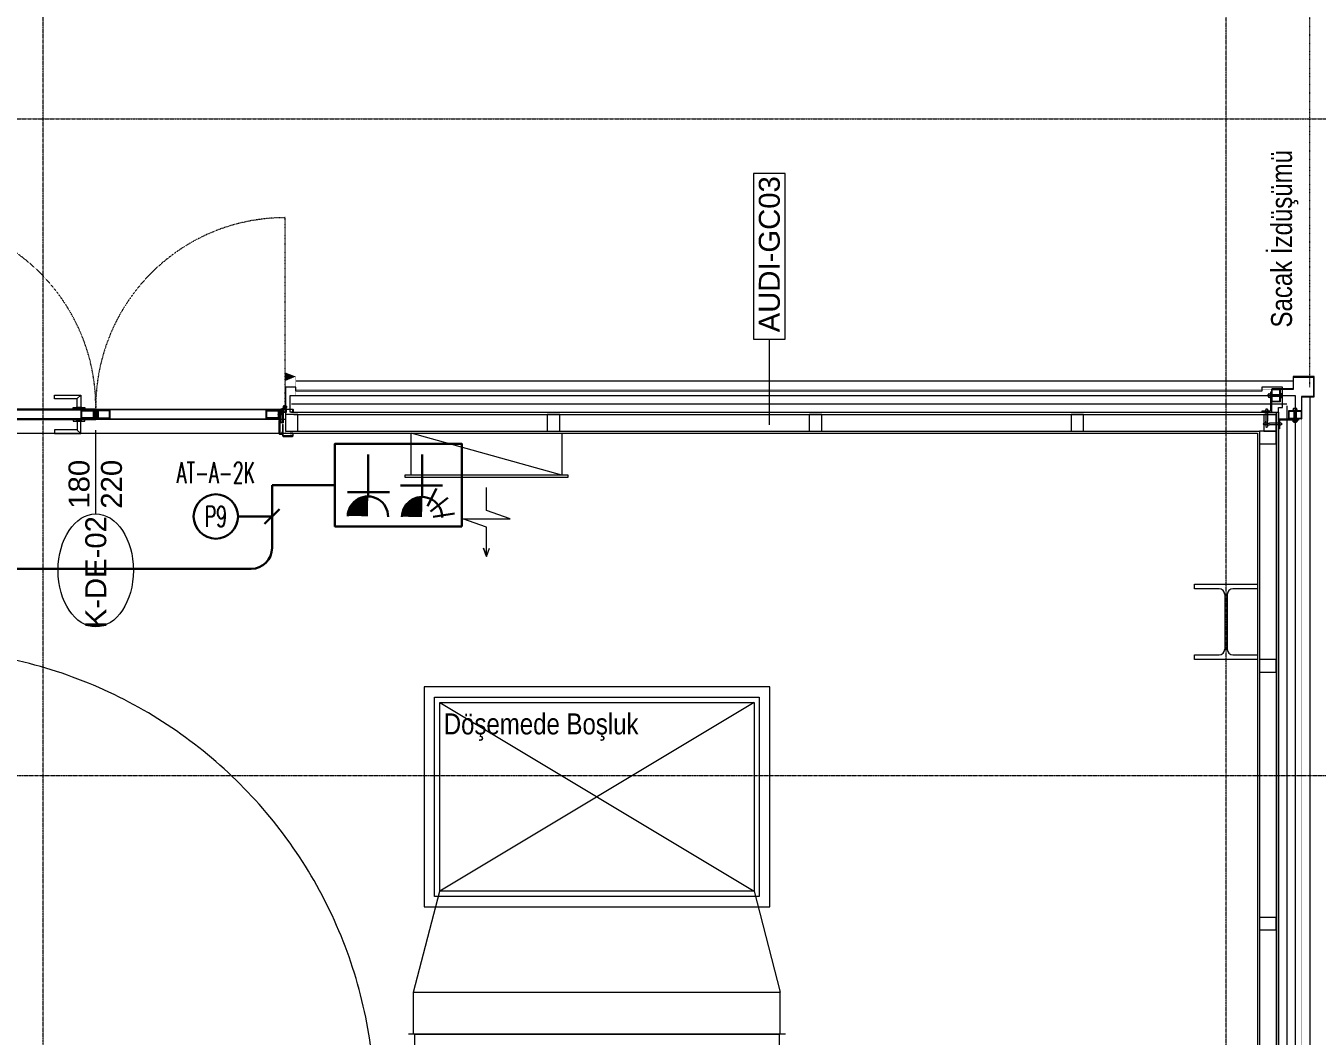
# Model space of a CAD drawing. Extents: x -1439 to 23780, y -1362 to 4476.
# Drawn here: x 19885 to 20501, y 1547 to 2029 of the extents above; entities that cross this region are included whole.
import ezdxf
from ezdxf.enums import TextEntityAlignment as Align
from ezdxf.xclip import XClip

# ---------------------------------------------------------------- set-up
doc = ezdxf.new("R2010")
doc.units = 0
doc.header["$MEASUREMENT"] = 0
doc.header["$XCLIPFRAME"] = 0
for name, pattern in [('Audi$0$DASHDOT2', [0.5, 0.25, -0.125, 0, -0.125]), ('Audi$0$DOT2', [0.125, 0, -0.125]), ('Audi$0$HIDDEN', [0.375, 0.25, -0.125])]:
    doc.linetypes.add(name, pattern=pattern)
doc.layers.get('0').update_dxf_attribs({"color": 9, "lineweight": 9})
for name, color, linetype, lineweight in [('Audi$0$06B', 8, 'Continuous', 9), ('Audi$0$06D', 8, 'Continuous', 9), ('Audi$0$10', 8, 'Continuous', 9), ('Audi$0$11', 8, 'Continuous', 9), ('Audi$0$20', 8, 'Audi$0$DOT2', 9), ('Audi$0$21', 8, 'Continuous', 9), ('Audi$0$22', 8, 'Continuous', 9), ('Audi$0$24', 8, 'Audi$0$DASHDOT2', 9), ('Audi$0$32-ekipman', 8, 'Continuous', 9), ('Audi$0$33', 8, 'Audi$0$BATTING', 9), ('Audi$0$35', 8, 'Continuous', 9), ('E-KABLO', 7, 'Continuous', 30), ('E-KOMBİNE ETANŞ PRİZ (1 FAZ+3 FAZ)', 7, 'Continuous', 30), ('E-LINYE', 7, 'Continuous', 30), ('E-YAZI', 7, 'Continuous', 30)]:
    doc.layers.add(name, color=color, linetype=linetype, lineweight=lineweight)
doc.styles.add('Audi$0$Arial', font='arial.ttf', dxfattribs={"height": 2.5})
doc.styles.add('Audi$0$DEBI-BLOCK', font='arial.ttf', dxfattribs={"width": 0.8})
doc.styles.add('Audi$0$MuuM_TEXT-STANDART', font='ARIALN.TTF')
doc.styles.add('E-YAZI', font='txttw.shx')
doc.linetypes.add('Audi$0$BATTING', pattern='A,0.0001,-0.1,[134,ltypeshp.shx,S=0.1,R=0,X=-0.1,Y=0],-0.2,[134,ltypeshp.shx,S=0.1,R=180,X=0.1,Y=0],-0.1', length=0.4001000000000002)

# ---------------------------------------------------------------- blocks, each defined once
blk = doc.blocks.new('Audi$0$p-m-mekanik')
for p, q in [((1122.199995337152, 1209.944394777467), (1122.199995337152, 1304.944394777467)), ((1122.199995337152, 1304.944394777467), (1277.199995337152, 1304.944394777467)), ((1124.699995337152, 1302.444394777467), (1274.699995337152, 1212.444394777467)), ((1274.699995337152, 1302.444394777467), (1124.699995337152, 1212.444394777467)), ((1124.699995337152, 1212.444394777467), (1124.699995337152, 1302.444394777467)), ((1124.699995337152, 1302.444394777467), (1274.699995337152, 1302.444394777467)), ((1274.699995337152, 1302.444394777467), (1274.699995337152, 1212.444394777467)), ((1277.199995337152, 1304.944394777467), (1277.199995337152, 1209.944394777467)), ((1112.199995337152, 1164.216328568222), (1124.699995337152, 1212.444394777467)), ((1277.199995337152, 1209.944394777467), (1122.199995337152, 1209.944394777467)), ((1274.699995337152, 1212.444394777467), (1124.699995337152, 1212.444394777467)), ((1274.699995337156, 1212.444394777467), (1287.199995337152, 1164.216328568222)), ((1112.199995337152, 1144.216328568222), (1112.199995337152, 1164.216328568222)), ((1112.199995337152, 1164.216328568222), (1287.199995337152, 1164.216328568222)), ((1287.199995337152, 1144.216328568222), (1287.199995337152, 1164.216328568222)), ((1289.699995337152, 1144.216328568222), (1109.699995337152, 1144.216328568222)), ((1112.699995337152, 1125.716328568222), (1112.699995337152, 1144.216328568222)), ((1112.699995337152, 1144.216328568222), (1286.699995337152, 1144.216328568222)), ((1286.699995337152, 1144.216328568222), (1286.699995337152, 1125.716328568222)), ((1286.699995337152, 1144.216328568222), (1286.699995337152, 1144.216328568222))]:
    blk.add_line(p, q)
blk.add_arc((873.7999953371437, 1107.966385039275), 220.0000000000073, 0, 90)
at = {"style": 'Audi$0$DEBI-BLOCK', "width": 0.75, "flags": 8}
for tag, p in [('-', (399.9695746748548, 1627.22826178441)), ('-', (251.7185007271292, 1361.557422710761)), ('-', (3296.348045410516, 465.1614830780345)), ('DEBI', (3296.348045410516, 452.458771057707))]:
    blk.add_attdef(tag, text='', height=13, rotation=90, dxfattribs=at).set_placement(p, align=Align.BOTTOM_RIGHT)
at = {"style": 'Audi$0$DEBI-BLOCK', "width": 0.75, "flags": 9}
for p in [(402.5695746748168, 1610.625549764081), (3298.948045410478, 448.5587710577056)]:
    blk.add_attdef('ID', text='', height=3.9, rotation=90, dxfattribs=at).set_placement(p, align=Align.MIDDLE)
at = {"style": 'Audi$0$DEBI-BLOCK', "width": 0.75, "flags": 8}
blk.add_attdef('KESITY', text='', height=13, rotation=90, dxfattribs=at).set_placement((3279.014712077183, 503.3305871654992), align=Align.TOP_LEFT)
at = {"style": 'Audi$0$DEBI-BLOCK', "width": 0.8, "flags": 8}
blk.add_attdef('X', text='', height=13, rotation=90, dxfattribs=at).set_placement((3279.014712077183, 499.4934261278976), align=Align.TOP_CENTER)
at = {"style": 'Audi$0$DEBI-BLOCK', "width": 0.75, "flags": 8}
blk.add_attdef('KESITX', text='', height=13, rotation=90, dxfattribs=at).set_placement((3279.014712077183, 495.5400562525028), align=Align.TOP_RIGHT)
blk = doc.blocks.new('Audi$0$0_wallno')
blk.add_lwpolyline([(-7.840258363290899, 1.500000000000454), (7.941798032709642, 1.500000000000454), (7.941798032709642, -1.499999999999543), (-7.840258363290899, -1.499999999999543)], close=True)
blk.add_lwpolyline([(7.941798032709642, 4.547e-13), (16.13179516345553, 4.547e-13)])
at = {"style": 'Audi$0$Arial'}
blk.add_attdef('GENISLIK', text='', height=2, dxfattribs=at).set_placement((8.441798032709642, 4.547e-13), align=Align.BOTTOM_LEFT)
blk.add_attdef('DUVARNO', text='', height=2, dxfattribs=at).set_placement((0, 4.547e-13), align=Align.MIDDLE_CENTER)
blk.add_attdef('YUKSEKLIK', text='', height=2, dxfattribs=at).set_placement((8.441798032709642, -0.4999999999995455), align=Align.TOP_LEFT)
blk = doc.blocks.new('Audi$0$0_doorno')
blk.add_lwpolyline([(4.499999999999829, 5.684e-13), (12.49999999999983, 5.684e-13)])
blk.add_ellipse((-0.8905500000001325, 5.684e-13), major_axis=(-5.390550000000001, 0), ratio=0.6666666666666666)
at = {"style": 'Audi$0$Arial'}
blk.add_attdef('YUKSEKLIK', text='', height=2, dxfattribs=at).set_placement((4.999999999999821, 12.30000000000063), align=Align.TOP_LEFT)
blk.add_attdef('KAPINO', text='', height=2, dxfattribs=at).set_placement((-1.705e-13, 5.684e-13), align=Align.MIDDLE)
blk.add_attdef('GENISLIK', text='', height=2, dxfattribs=at).set_placement((4.999999999999823, -3.789358799453337), align=Align.BOTTOM_LEFT)
blk = doc.blocks.new('Audi$0$KAPI KODLARI ÇATI KATI')
at = {"layer": 'Audi$0$22'}
ref = blk.add_blockref('Audi$0$0_wallno', (20239.47517154314, 1919.658971468378), dxfattribs=dict(at, xscale=-5, yscale=5, zscale=5, rotation=90))
ref.add_attrib('DUVARNO', 'AUDI-GC03', dxfattribs={"layer": '0', "height": 10, "rotation": 90, "style": 'Audi$0$Arial'}).set_placement((20239.47517154314, 1920.395669967698), align=Align.MIDDLE_CENTER)
ref = blk.add_blockref('Audi$0$0_doorno', (19917.97219037441, 1774.006591586105), dxfattribs=dict(at, xscale=5, yscale=5, zscale=5, rotation=90))
ref.add_attrib('KAPINO', 'K-DE-02', dxfattribs={"layer": '0', "height": 10, "rotation": 90, "style": 'Audi$0$Arial'}).set_placement((19917.97219037441, 1768.686274516498), align=Align.MIDDLE)
ref.add_attrib('GENISLIK', '180', dxfattribs={"layer": '0', "height": 10, "rotation": 90, "style": 'Audi$0$Arial'}).set_placement((19917.97219037441, 1799.006591586103), align=Align.BOTTOM_LEFT)
ref.add_attrib('YUKSEKLIK', '220', dxfattribs={"layer": '0', "height": 10, "rotation": 90, "style": 'Audi$0$Arial'}).set_placement((19920.47219037441, 1799.006591586103), align=Align.TOP_LEFT)
blk = doc.blocks.new('Audi$0$p-krt-yangindolabi_vw')
at = {"linetype": 'Continuous'}
blk.add_lwpolyline([(-37.40921131742653, 54.79698404427063), (-36, 58.77711938836682), (-36, 44.75758229868325), (-47.24999999993815, 40.81957638268384), (-24.75000000006549, 40.81957638268384), (-36, 36.88157046668722), (-36, 25.98042786586621)], dxfattribs=at)
for points in [[(-36, 58.77711938836682), (-37.40921131742653, 54.79698404427063)], [(-36, 58.77711938836682), (-34.59078868257349, 54.79698404427063)]]:
    blk.add_lwpolyline(points)
for points in [[(-72, 20), (-75, 20), (-75, 21), (3, 21), (3, 20)], [(-72, 0), (0, 0), (0, 20), (-72, 20)], [(0, 20), (-72, 0), (0, 0)]]:
    blk.add_lwpolyline(points, close=True)
blk = doc.blocks.new('Audi$0$P-AKS_AUDI')
at = {"layer": 'Audi$0$21', "linetype": 'Audi$0$DASHDOT2'}
for points in [[(-2664.622308432628, -2580.533008588983), (-2664.622308432634, 1229.097134528909)], [(-3832.019573686194, -1113.379569942195), (266.9154773922492, -1113.379569942189)]]:
    blk.add_lwpolyline(points, dxfattribs=at)
at = {"layer": 'Audi$0$24'}
for points in [[(-2100, -2589.999999999998), (-2100, 1250.000000000003)], [(-3840, -800), (360, -800)]]:
    blk.add_lwpolyline(points, dxfattribs=at)
blk = doc.blocks.new('Audi$0$prf-scr2')
at = {"linetype": 'Audi$0$DOT2', "ltscale": 10}
blk.add_line((0, 0.1857142500000009), (-1e-16, -1.064285649999997), dxfattribs=at)
for p, q in [((0.09163645, -0.2441290999999978), (-0.0916364500000001, -0.2046380999999997)), ((-0.0916364500000001, -0.2439350999999988), (0.09163645, -0.2834260999999969)), ((0.09163645, -0.3231106000000011), (-0.0916364500000001, -0.2836195999999972)), ((-0.0916364500000001, -0.3229165999999964), (0.09163645, -0.3624076000000003)), ((0.09163645, -0.4020920499999991), (-0.0916364500000001, -0.3626011000000005)), ((-0.0916364500000001, -0.4018980999999997), (0.09163645, -0.4413891000000035)), ((0.09163645, -0.4810737499999961), (-0.0916364500000001, -0.4415827499999978)), ((-0.0916364500000001, -0.4808798000000082), (0.09163645, -0.5203708500000005)), ((0.09163645, -0.5600555500000042), (-0.0916364500000001, -0.5205644500000008)), ((-0.0916364500000001, -0.5598615499999994), (0.09163645, -0.5993525500000036)), ((0.09163645, -0.6390373000000011), (-0.0916364500000001, -0.599546250000009)), ((-0.0916364500000001, -0.6388432500000079), (0.09163645, -0.6783342500000062)), ((0.09163645, -0.7180189000000043), (-0.0916364500000001, -0.6785278500000061)), ((-0.0916364500000001, -0.7178253000000041), (0.09163645, -0.7573160000000088)), ((0.0552420499999996, -0.8362981999999988), (-0.0804827000000004, -0.7641103499999986)), ((-0.0690517, -0.7968069000000071), (0.0552420499999996, -0.8362981999999988)), ((0.09163645, -0.1651476000000059), (0, -0.1454021000000068)), ((0, -0.184699100000006), (0.09163645, -0.2044445999999993))]:
    blk.add_line(p, q)
blk.add_lwpolyline([(0.2314285999999996, 0), (-0.2314285999999996, 0), (-0.2314285999999996, -0.0100617499999998), (-0.1200000000000003, -0.1428571000000034), (0.1200000000000003, -0.1428571499999975), (0.2314285999999996, -0.0100617499999999), (0.2314285999999996, 0)], close=True)
for points in [[(0.2314285999999996, -0.0100617499999999), (-0.2314285999999996, -0.0100617499999998)], [(-0.0916364500000001, -0.1428571059091098), (-0.0916364500000001, -0.2046379999999999), (-0.1200003499999994, -0.2210138499999971), (-0.1200003499999994, -0.227559350000007), (-0.0916364500000001, -0.2439350999999988), (-0.0916364500000001, -0.2836194999999975), (-0.1200003499999994, -0.2999953500000004), (-0.1200003499999994, -0.3065408499999989), (-0.0916364500000001, -0.3229165999999964), (-0.0916364500000001, -0.3626010000000008), (-0.1200003499999994, -0.3789767999999981), (-0.1200003499999994, -0.3855223499999965), (-0.0916364500000001, -0.4018980999999997), (-0.0916364500000001, -0.4415827000000036), (-0.1200003499999994, -0.4579585000000009), (-0.1200003499999994, -0.4645040499999995), (-0.0916364500000001, -0.4808798000000082), (-0.0916364500000001, -0.5205644500000008), (-0.1200003499999994, -0.5369402000000038), (-0.1200003499999994, -0.5434858500000077), (-0.0916364500000001, -0.5598615499999994), (-0.0916364500000001, -0.5995461500000033), (-0.1200003499999994, -0.6159219500000006), (-0.1200003499999994, -0.6224674999999991), (-0.0916364500000001, -0.6388432500000079), (-0.0916364500000001, -0.6785278500000061), (-0.1200003499999994, -0.6949041500000078), (-0.1200003499999994, -0.7014492000000077), (-0.0916364500000001, -0.7178253000000041), (-0.0916364500000001, -0.7322130000000076), (-0.0804827000000004, -0.7641103499999986), (-0.0974138499999996, -0.7738857499999995), (-0.0974138499999996, -0.7804311500000041), (-0.0690517, -0.7968069000000071), (-0.0082380000000001, -0.9441533999999989), (-1e-16, -0.95), (0.008237999999999999, -0.9441533999999989), (0.0834733999999997, -0.7555572500000495), (0.09163645, -0.7573160000000088), (0.1200003499999994, -0.7409402999999998), (0.1200003499999994, -0.7343950500000063), (0.09163645, -0.7180189000000043), (0.09163645, -0.6783342500000062), (0.1200003499999994, -0.6619585000000087), (0.1200003499999994, -0.6554130500000043), (0.09163645, -0.6390371500000072), (0.09163645, -0.5993525500000036), (0.1200003499999994, -0.5829768000000002), (0.1200003499999994, -0.5764312499999961), (0.09163645, -0.5600554500000045), (0.09163645, -0.5203708500000005), (0.1200003499999994, -0.5039951500000086), (0.1200003499999994, -0.4974494999999993), (0.09163645, -0.4810737499999961), (0.09163645, -0.4413891000000035), (0.1200003499999994, -0.4250134500000002), (0.1200003499999994, -0.4184677999999963), (0.09163645, -0.4020920499999991), (0.09163645, -0.3624076000000003), (0.1200003499999994, -0.3460319499999969), (0.1200003499999994, -0.3394862999999987), (0.09163645, -0.3231106000000011), (0.09163645, -0.2834260999999969), (0.1200003499999994, -0.2670504499999993), (0.1200003499999994, -0.2605048000000067), (0.09163645, -0.2441290999999978), (0.09163645, -0.2044445999999993), (0.1200003499999994, -0.1880689500000073), (0.1200003499999994, -0.1815233000000035), (0.09163645, -0.1651476000000059), (0.09163645, -0.1428571440909536)]]:
    blk.add_lwpolyline(points)
blk = doc.blocks.new('Audi$0$gr-p-barel kilitli kapı kolu')
at = {"flags": 128}
for points in [[(-0.8999999999996362, 0.8000000000001817), (-0.8999999999996362, 4.900000000000543), (-11.69999999999891, 4.90000000000009), (-11.69999999999891, 6.700000000000273), (0.9000000000005455, 6.700000000000728), (0.8999999999996362, 0.8000000000001817)], [(-0.8000000000001817, 5), (0.8000000000001817, 6.600000000000362)]]:
    blk.add_lwpolyline(points, dxfattribs=at)
blk.add_lwpolyline([(-2.75, 0), (-2.75, 0.6999999999998181), (2.75, 0.7000000000002728), (2.75, 0)])
blk.add_lwpolyline([(-1.300000000000181, 0.7000000000002728), (1.300000000000181, 0.7000000000002728), (1.300000000000181, 0.8000000000001817), (-1.300000000000181, 0.8000000000001817)], close=True)
blk = doc.blocks.new('Audi$0$k-audi-teras')
at = {"layer": 'Audi$0$10'}
for points in [[(-12.40000000000054, 4.599999999998543, 0.4142135623730951), (-12.49999999999909, 4.5), (-12.49999999999909, 0.0999999999985448, 0.4142135623730951), (-12.39999999999872, 0), (-7.099999999999454, 0), (-7.099999999999454, -0.2000000000007276), (-12.39999999999872, -0.2000000000007276, -0.4142135623730951), (-12.69999999999982, 0.0999999999985448), (-12.69999999999982, 4.5, -0.4142135623730951), (-12.40000000000054, 4.799999999999272), (-11.5, 4.799999999999272, -0.4142135623730951), (-11.19999999999982, 4.5), (-11.19999999999982, 3.399999999997817), (-11.39999999999963, 3.399999999997817), (-11.39999999999963, 4.5, 0.4142135623730951), (-11.5, 4.599999999998543)], [(-11.49999999999909, -0.2000000000007276, 0.4142135623730951), (-11.80000000000018, -0.5), (-11.80000000000018, -1.5, 0.4142135623730951), (-11.49999999999909, -1.80000000000291), (-5.099999999999454, -1.80000000000291, 0.4142135623730951), (-4.799999999999272, -1.5, 0.4142135623730951), (-5.099999999999454, -1.200000000000725), (-5.999999999999091, -1.200000000000725), (-6, -0.2000000000007276), (0, -0.2000000000007276, 0.4142135623730951), (0.3000000000001819, 0.0999999999985448), (0.3000000000001819, 4.5, 0.4142135623730951), (0, 4.799999999999272), (-0.9000000000005455, 4.799999999999272, 0.4142135623730951), (-1.199999999999817, 4.5), (-1.199999999999817, 3.399999999997817), (-1, 3.399999999997817), (-1, 4.5, -0.4142135623730951), (-0.9000000000005455, 4.599999999998543), (0, 4.599999999998543, -0.4142135623724292), (0.1000000000003638, 4.5), (0.0999999999994543, 0.0999999999985448, -0.4142135623730951), (0, 0), (-6.199999999999817, 0), (-6.199999999999817, -1.400000000001455), (-5.099999999999454, -1.400000000001455, -0.4142135623730951), (-4.999999999999088, -1.5, -0.4142135623730951), (-5.099999999999454, -1.600000000002181), (-11.49999999999909, -1.600000000002181, -0.4142135623730951), (-11.59999999999945, -1.5), (-11.59999999999945, -0.5, -0.4142135623730951), (-11.49999999999909, -0.4000000000014552), (-10.59999999999945, -0.4000000000014552), (-10.59999999999945, -0.2000000000007276)], [(0.8138061564332018, 0.3789291877910728), (0.1724479160593546, -1), (-2.699999999999818, -1), (-2.699999999999818, -1.200000000000725), (0.3000000000001819, -1.200000000000725), (0.9836971237273247, 0.2699583792127669, 14.79600197240014)], [(-12.40000000000051, -183.4000000000014, -0.4142135623730951), (-12.49999999999906, -183.3000000000029), (-12.49999999999906, -178.9000000000014, -0.4142135623730951), (-12.3999999999987, -178.8000000000029), (-7.099999999999424, -178.8000000000029), (-7.099999999999424, -178.6000000000021), (-12.3999999999987, -178.6000000000021, 0.4142135623730951), (-12.69999999999979, -178.9000000000014), (-12.69999999999979, -183.3000000000029, 0.4142135623730951), (-12.40000000000051, -183.6000000000021), (-11.49999999999997, -183.6000000000021, 0.4142135623730951), (-11.19999999999979, -183.3000000000029), (-11.19999999999979, -182.2000000000007), (-11.39999999999961, -182.2000000000007), (-11.39999999999961, -183.3000000000029, -0.4142135623730951), (-11.49999999999997, -183.4000000000014)], [(-11.49999999999906, -178.6000000000021, -0.4142135623730951), (-11.80000000000015, -178.3000000000029), (-11.80000000000015, -177.3000000000029, -0.4142135623730951), (-11.49999999999906, -177), (-5.099999999999423, -177, -0.4142135623730951), (-4.799999999999243, -177.3000000000029, -0.4142135623730951), (-5.099999999999423, -177.6000000000022), (-5.999999999999063, -177.6000000000022), (-5.999999999999972, -178.6000000000021), (2.84e-14, -178.6000000000021, -0.4142135623730951), (0.3000000000002103, -178.9000000000014), (0.3000000000002103, -183.3000000000029, -0.4142135623730951), (2.84e-14, -183.6000000000021), (-0.900000000000517, -183.6000000000021, -0.4142135623730951), (-1.199999999999789, -183.3000000000029), (-1.199999999999789, -182.2000000000007), (-0.9999999999999716, -182.2000000000007), (-0.9999999999999716, -183.3000000000029, 0.4142135623730951), (-0.900000000000517, -183.4000000000014), (2.84e-14, -183.4000000000014, 0.4142135623724292), (0.1000000000003922, -183.3000000000029), (0.0999999999994827, -178.9000000000014, 0.4142135623730951), (2.84e-14, -178.8000000000029), (-6.199999999999787, -178.8000000000029), (-6.199999999999787, -177.4000000000014), (-5.099999999999423, -177.4000000000014, 0.4142135623730951), (-4.999999999999061, -177.3000000000029, 0.4142135623730951), (-5.099999999999423, -177.2000000000007), (-11.49999999999906, -177.2000000000007, 0.4142135623730951), (-11.59999999999942, -177.3000000000029), (-11.59999999999942, -178.3000000000029, 0.4142135623730951), (-11.49999999999906, -178.4000000000014), (-10.59999999999942, -178.4000000000014), (-10.59999999999942, -178.6000000000021)], [(0.8138061564332302, -179.178929187794), (0.172447916059383, -177.8000000000029), (-2.699999999999787, -177.8000000000029), (-2.699999999999787, -177.6000000000022), (0.3000000000002103, -177.6000000000022), (0.9836971237273531, -179.0699583792157, -14.79600197240014)]]:
    blk.add_lwpolyline(points, format="xyb", close=True, dxfattribs=at)
for points in [[(-1.349999999993001, -88.80000000000292), (-3.349999999993001, -88.80000000000292), (-3.349999999993001, -89.10000000000221), (-4.393404064992779, -89.10000000000221), (-4.393404064992864, -1.5), (-3.349999999993087, -1.5), (-3.349999999993087, -1.80000000000291), (-1.349999999993085, -1.80000000000291), (-1.349999999993085, -1.5), (-3.050000000004728, -1.5), (-3.050000000004728, -1.200000000000725), (-4.693404064995775, -1.200000000000725), (-4.693404064995688, -89.40000000000146), (-3.050000000004643, -89.40000000000146), (-3.050000000004643, -89.10000000000221), (-1.349999999993001, -89.10000000000221)], [(-3.349999999993001, -88.80000000000292), (-1.349999999993001, -88.80000000000292), (-1.349999999993001, -89.40000000000146), (0.3000000000011767, -89.40000000000146), (0.3000000000010914, -1.200000000000725), (-1.349999999993085, -1.200000000000725), (-1.349999999993085, -1.80000000000291), (-3.349999999993087, -1.80000000000291), (-3.349999999993087, -2.100000000002181), (-1.050000000004728, -2.100000000002181), (-1.050000000004728, -1.5), (-1.819e-12, -1.5), (-1.7337e-12, -89.10000000000221), (-1.050000000004644, -89.10000000000221), (-1.050000000004644, -88.49999999999999), (-3.349999999993001, -88.49999999999999), (-3.349999999993001, -88.80000000000292)], [(-1.349999999993001, -90), (-3.349999999993001, -90), (-3.349999999993001, -89.70000000000074), (-4.393404064992779, -89.70000000000074), (-4.393404064992836, -177.3000000000029), (-3.349999999993057, -177.3000000000029), (-3.349999999993057, -177), (-1.349999999993057, -177), (-1.349999999993057, -177.3000000000029), (-3.050000000004701, -177.3000000000029), (-3.050000000004701, -177.6000000000022), (-4.693404064995744, -177.6000000000022), (-4.693404064995688, -89.40000000000146), (-3.050000000004643, -89.40000000000146), (-3.050000000004643, -89.70000000000074), (-1.349999999993001, -89.70000000000074)], [(-3.349999999993001, -90), (-1.349999999993001, -90), (-1.349999999993001, -89.40000000000146), (0.3000000000011767, -89.40000000000146), (0.3000000000011198, -177.6000000000022), (-1.349999999993057, -177.6000000000022), (-1.349999999993057, -177), (-3.349999999993057, -177), (-3.349999999993057, -176.7000000000007), (-1.0500000000047, -176.7000000000007), (-1.0500000000047, -177.3000000000029), (-1.7906e-12, -177.3000000000029), (-1.7337e-12, -89.70000000000074), (-1.050000000004644, -89.70000000000074), (-1.050000000004644, -90.3000000000029), (-3.349999999993001, -90.3000000000029), (-3.349999999993001, -90)]]:
    blk.add_lwpolyline(points, dxfattribs=at)
for points in [[(-4.199999999998906, -2.100000000002181), (-4.199999999998906, -8.100000000002183), (-0.1999999999989086, -8.100000000002183), (-0.1999999999989086, -2.100000000002181)], [(-3.899999999995998, -2.400000000001453), (-3.899999999995998, -7.800000000002908), (-0.500000000001819, -7.800000000002908), (-0.500000000001819, -2.400000000001453)], [(-4.199999999998823, -88.49999999999999), (-4.199999999998823, -82.5), (-0.1999999999988233, -82.5), (-0.1999999999988233, -88.49999999999999)], [(-3.899999999995913, -88.20000000000074), (-3.899999999995913, -82.80000000000291), (-0.500000000001734, -82.80000000000291), (-0.500000000001734, -88.20000000000074)], [(-4.199999999998823, -90.3000000000029), (-4.199999999998823, -96.30000000000292), (-0.1999999999988233, -96.30000000000292), (-0.1999999999988233, -90.3000000000029)], [(-3.899999999995913, -90.60000000000221), (-3.899999999995913, -96), (-0.500000000001734, -96), (-0.500000000001734, -90.60000000000221)], [(-4.19999999999888, -176.7000000000007), (-4.19999999999888, -170.7000000000007), (-0.1999999999988802, -170.7000000000007), (-0.1999999999988802, -176.7000000000007)], [(-3.899999999995968, -176.4000000000014), (-3.899999999995968, -171), (-0.5000000000017906, -171), (-0.5000000000017906, -176.4000000000014)]]:
    blk.add_lwpolyline(points, close=True, dxfattribs=at)
for centre in [(1.299993494237241, 0.9500000000007276), (1.299993494237269, -179.7500000000036)]:
    blk.add_circle(centre, 0.55, dxfattribs=at)
at = {"layer": 'Audi$0$20', "linetype": 'Audi$0$HIDDEN'}
for points in [[(0.0999999999994543, 0.2000000000007276), (-1.199999999999817, 0.2000000000007276), (-1.199999999999817, 1.700000000000725), (0.0999999999994543, 1.700000000000725)], [(0.7900915428790543, 0.3999999999978172), (-1, 0.3999999999978172), (-1, 1.5), (0.7900915428781446, 1.5)], [(0.0999999999994827, -179.0000000000036), (-1.199999999999789, -179.0000000000036), (-1.199999999999789, -180.5000000000036), (0.0999999999994827, -180.5000000000036)], [(0.7900915428790825, -179.2000000000007), (-0.9999999999999716, -179.2000000000007), (-0.9999999999999716, -180.3000000000029), (0.790091542878173, -180.3000000000029)]]:
    blk.add_lwpolyline(points, dxfattribs=at)
at = {"layer": 'Audi$0$20'}
for points in [[(1.29999349423906, 0.9500000000007276), (91.65552728707868, 0.9500000000007276)], [(1.299993494239087, -179.7500000000036), (91.6555272870787, -179.7500000000036)]]:
    blk.add_lwpolyline(points, dxfattribs=at)
for centre, start, end in [((1.294518384255437, 0.9523150683271524), 268.3229339510341, 359.9985320700342), ((1.294518384255467, -179.75231506833), 0.0014679301743171, 91.6770660489658)]:
    blk.add_arc(centre, 90.36100893247914, start, end, dxfattribs=at)
at = {"layer": 'Audi$0$06B', "xscale": -1, "rotation": 90}
blk.add_blockref('Audi$0$gr-p-barel kilitli kapı kolu', (-4.70602854289055, -81.4000000062806), dxfattribs=at)
at = {"layer": 'Audi$0$06B', "rotation": 270}
blk.add_blockref('Audi$0$gr-p-barel kilitli kapı kolu', (0.3060285428783516, -81.4000000062806), dxfattribs=at)
at = {"layer": 'Audi$0$10'}
for p in [(-2.199999999998908, -1.5), (-2.421629659781415, -89.70000000000074)]:
    blk.add_blockref('Audi$0$prf-scr2', p, dxfattribs=at)
at = {"layer": 'Audi$0$10', "xscale": -1, "rotation": 180}
for p in [(-2.421629659781415, -89.10000000000221), (-2.19999999999888, -177.3000000000029)]:
    blk.add_blockref('Audi$0$prf-scr2', p, dxfattribs=at)
blk = doc.blocks.new('Audi$0$çelik dübel')
at = {"linetype": 'Audi$0$HIDDEN', "ltscale": 7}
for p, q in [((-87.1999999999971, -1.999999999912688), (-84.99999999999274, 2.000000000087311)), ((-67.99999999999272, 2.000000000087311), (-84.99999999999274, 2.000000000087311)), ((-67.99999999999272, 3), (-57.99999999999272, 2.000000000087311)), ((-8.499999999992724, 2.000000000087311), (-57.99999999999272, 2.000000000087311)), ((-84.99999999999274, -5.999999999912688), (-87.1999999999971, -1.999999999912688)), ((-67.99999999999272, -5.999999999912688), (-84.99999999999274, -5.999999999912688)), ((-67.99999999999272, -7), (-57.99999999999272, -5.999999999912688)), ((-8.499999999992724, -5.999999999912688), (-57.99999999999272, -5.999999999912688))]:
    blk.add_line(p, q, dxfattribs=at)
at = {"linetype": 'Continuous'}
for p, q in [((-8.499999999992724, 2.000000000087311), (-8.499999999992724, 3)), ((-4.999999999992723, 4.000000000087311), (-7.499999999992722, 4.000000000087311)), ((-3.999999999992722, 2.000000000087311), (-3.999999999992722, 3)), ((-0.999999999992724, 2.000000000087311), (-3.999999999992722, 2.000000000087311)), ((7.276000000000001e-12, -4.999999999970896), (7.276000000000001e-12, 1)), ((-8.499999999992724, -5.999999999912688), (-8.499999999992724, -7)), ((-4.999999999992723, -7.999999999912688), (-7.499999999992722, -7.999999999912688)), ((-3.999999999992722, -5.999999999912688), (-3.999999999992722, -7)), ((-0.999999999992724, -5.999999999912688), (-3.999999999992722, -5.999999999912688))]:
    blk.add_line(p, q, dxfattribs=at)
for points in [[(-67.99999999999272, 2.000000000087311), (-67.99999999999272, 3)], [(-67.99999999999272, -5.999999999912688), (-67.99999999999272, -7)]]:
    blk.add_lwpolyline(points)
for centre, start, end in [((-7.499999999985447, 3), 90, 180), ((-4.999999999985448, 3), 0, 90), ((-0.999999999985448, 1), 0, 90), ((-7.499999999985447, -7), 180, 270), ((-4.999999999985448, -7), 270, 0), ((-0.999999999985448, -4.999999999970896), 270, 0)]:
    blk.add_arc(centre, 0.9999999999999994, start, end, dxfattribs=at)
blk = doc.blocks.new('Audi$0$montaj elemanı')
for p, q in [((-0.8517858106788481, 6.604659478640312, 2.46928594e-08), (-0.8517858106788481, 5.944755379221532, 2.46928594e-08)), ((0.6865378419133779, 6.694461582416578, 2.46928594e-08), (-0.6290952924500745, 6.693567365899752, 2.46928594e-08)), ((0.9023917018203064, 5.944755379221532, 2.46928594e-08), (0.9023917018203064, 6.604659478640312, 2.46928594e-08)), ((-0.8517858106788481, 5.944755379221532, 2.46928594e-08), (0.9023917018203064, 5.944755379221532, 2.46928594e-08)), ((-0.8517858106788481, 1.029073504207189), (0.9023917018203064, 1.029073504207189)), ((-0.8517858106788481, 0.3691694047884084), (-0.8517858106788481, 1.029073504207189)), ((0.6831195127451793, 0.2793487411108799), (-0.6325136216182728, 0.2802429576513532)), ((-0.4530910956527805, 0.2347771229906357), (-0.478034156258218, 0.2203749998116109)), ((-0.478034156258218, 0.2203749998116109), (-0.4530910956527805, 0.2059728766089393)), ((-0.4530910956527805, 0.1173885614953178), (-0.478034156258218, 0.1029864382926462)), ((-0.478034156258218, 0.1029864382926462), (-0.4530910956527805, 0.0885843151008885)), ((-0.4735153044312029, 5.944755379221532, 2.46928594e-08), (0.5241211955726613, 5.944755379221532, 2.46928594e-08)), ((-0.4735153044312029, 1.236914441698899), (-0.4735153044312029, 5.736914441706176, 2.46928594e-08)), ((-0.4735153044312029, 1.029073504207189), (0.5241211955726613, 1.029073504207189)), ((-0.4530910956527805, 0.2801210067918873), (-0.4530910956527805, 0.2347771229906357)), ((-0.4530910956527805, 0.2059728766089393), (-0.4530910956527805, 0.1173885614953178)), ((-0.4530910956527805, 0.0885843151008885), (-0.4530910956527805, 0.0442921575504443)), ((-0.4530910956527805, 0.0442921575504443), (-0.3964256025647046, 0)), ((0, 0), (-0.3964256025647046, 0)), ((0, 0), (0.4403403287433322, 0)), ((0.5196023437456461, 0.0442921575504443), (0.4403403287433322, 0)), ((0.4946592831402087, 0.2646671573511412), (0.5196023437456461, 0.2790692805538129)), ((0.4946592831402087, 0.1760828422484337), (0.4946592831402087, 0.2646671573511412)), ((0.5196023437456461, 0.161680719058495), (0.4946592831402087, 0.1760828422484337)), ((0.4946592831402087, 0.1472785958540044), (0.5196023437456461, 0.161680719058495)), ((0.4946592831402087, 0.0651313165544707), (0.4946592831402087, 0.1472785958540044)), ((0.5196023437456461, 0.0507291933517991), (0.4946592831402087, 0.0651313165544707)), ((0.5196023437456461, 0.0442921575504443), (0.4946592831402087, 0.0586942807531159)), ((0.4946592831402087, 0.0298900343586865), (0.5196023437456461, 0.0442921575504443)), ((0.5241211955726613, 5.736914441706176, 2.46928594e-08), (0.5241211955726613, 1.236914441698899)), ((0.9023917018203064, 1.029073504207189), (0.9023917018203064, 0.3691694047884084))]:
    blk.add_line(p, q)
at = {"lineweight": 9}
blk.add_line((-0.1526554200972896, 0.2807020520085643), (-0.1530642271536635, 0.2807020520085643), dxfattribs=at)
at = {"elevation": 2.46928594e-08}
blk.add_lwpolyline([(1.247155351811668, 5.736914441706176), (-1.154981273182784, 5.736914441706176), (-1.154981273182784, 5.903187191714097), (1.247155351811668, 5.903187191714097)], close=True, dxfattribs=at)
blk.add_lwpolyline([(1.247155351811668, 1.236914441698899), (-1.154981273182784, 1.236914441698899), (-1.154981273182784, 1.070641691701894), (1.247155351811668, 1.070641691701894)], close=True)
for centre, radius, start, end in [((-0.6325136216182728, 6.378785280399822, 2.46928594e-08), 0.3148006453709906, 89.37782946957059, 134.1503030438377), ((0.6831195127451793, 6.381923753715454, 2.46928594e-08), 0.3125563885965679, 45.44895558867136, 90.70241818130062), ((-0.6325136216182728, 0.5950436030161655), 0.3148006453709906, 225.8496969561623, 270.000001650643), ((0.6831195127451793, 0.5919051297005355), 0.3125563885965679, 269.9221118669112, 314.5510444113286)]:
    blk.add_arc(centre, radius, start, end)
blk = doc.blocks.new('Audi$0$prf-36')
for p, q in [((-15, 18), (15, 18)), ((-15, 15.75), (-15, 18)), ((-3.324999999997087, 15.75), (-15, 15.75)), ((-0.625, 13.05000000001746), (-0.625, -13.04999999998836)), ((0.625, 13.05000000001746), (0.625, -13.04999999998836)), ((15, 15.75), (3.325000000004366, 15.75)), ((15, 18), (15, 15.75)), ((-15, -15.75), (-3.324999999997087, -15.75)), ((-15, -18), (-15, -15.75)), ((15, -18), (-15, -18)), ((3.325000000004366, -15.75), (15, -15.75)), ((15, -15.75), (15, -18))]:
    blk.add_line(p, q)
for centre, start, end in [((-3.324999999997087, 13.05000000001746), 0, 90), ((3.325000000004366, 13.05000000001746), 90, 180), ((-3.324999999997087, -13.04999999998836), 270, 0), ((3.325000000004366, -13.04999999998836), 180, 270)]:
    blk.add_arc(centre, 2.7, start, end)
blk = doc.blocks.new('Audi$0$ÇATI KATI PLANI')
at = {"layer": 'Audi$0$06D'}
for points in [[(20013.49999999941, 1859.999995651102), (20489.53317094204, 1859.999995651102)], [(20010.7721903744, 1844.999995651099), (20010.7721903744, 1852.999995651102), (20490.47754126703, 1852.999995651102), (20490.47754126703, 316.9999956510947)], [(20497.47732412214, 1852.339320524228), (20497.47754126703, 309.9999956510947)]]:
    blk.add_lwpolyline(points, dxfattribs=at)
at = {"layer": 'Audi$0$06D', "elevation": -8.435682e-10}
for points in [[(20479.26738593643, 1854.628431894424), (20478.76738593643, 1854.628431894424), (20478.76738593641, 1845.899995651096, -0.4142135623730951), (20478.36738593642, 1845.499995651094), (20474.56738580319, 1845.499995651102), (20474.56738580319, 1844.999997262868), (20479.26738580319, 1844.999996940478)], [(20492.10597751035, 1841.789840320502), (20492.10597751035, 1841.289840320502), (20483.37754126702, 1841.289840320489, 0.4142135623730951), (20482.97754126702, 1840.889840320487), (20482.97754126703, 1837.089840187262), (20482.47754287879, 1837.089840187262), (20482.47754255641, 1841.789840187259)]]:
    blk.add_lwpolyline(points, format="xyb", close=True, dxfattribs=at)
at = {"layer": 'Audi$0$10'}
for points, const_width in [([(20011.82780962448, 1834.999995651102), (20008.49999999941, 1834.999995651102), (20008.49999999944, 1861.999995651105), (20013.49999999941, 1861.999995651095), (20013.49999999944, 1852.999995651102), (20018.49999999941, 1852.999995651102)], 0.2), ([(20013.49999999941, 1855.999995651102), (20489.53317094204, 1855.999995651102)], 0.1), ([(20493.47754126703, 1841.796711572209), (20493.47754126703, 313.9999956510947)], 0.1)]:
    blk.add_lwpolyline(points, dxfattribs=dict(at, const_width=const_width))
for points in [[(20479.26738590797, 1855.999995651109), (20489.73317094203, 1855.999995651102), (20489.73317094203, 1861.799995657664), (20499.27754126702, 1861.79999565181), (20499.27754126707, 1852.539320805834), (20493.47754126702, 1852.539319989257), (20493.47754126704, 1841.789840187255), (20493.67754126703, 1841.789840187261), (20493.67754126703, 1852.339319989259), (20499.47754126705, 1852.339320805837), (20499.47754126702, 1861.999995651808), (20489.53317094204, 1861.999995657661), (20489.53317094204, 1856.199995651095), (20485.46739173332, 1856.199995651106), (20479.26738590798, 1856.199995651106)], [(20008.49999999944, 1843.999995651102), (20008.49999999944, 1835.999995651102), (20014.49999999944, 1835.999995651102), (20014.49999999944, 1843.999995651102)], [(20133.49999999944, 1843.999995651102), (20133.49999999944, 1835.999995651102), (20139.49999999944, 1835.999995651102), (20139.49999999944, 1843.999995651102)], [(20258.49999999944, 1843.999995651102), (20258.49999999944, 1835.999995651102), (20264.49999999944, 1835.999995651102), (20264.49999999944, 1843.999995651102)], [(20383.49999999944, 1843.999995651102), (20383.49999999944, 1835.999995651102), (20389.49999999944, 1835.999995651102), (20389.49999999944, 1843.999995651102)], [(20475.47754126703, 1843.999995651102), (20475.47754126703, 1835.999995651102), (20481.47754126703, 1835.999995651102), (20481.47754126703, 1843.999995651102)], [(20487.47754126703, 1841.789840187266), (20487.47754126703, 1845.789840187266), (20493.47754126703, 1845.789840187266), (20493.47754126703, 1841.789840187266)], [(20487.47754126703, 1841.789840187259), (20487.47754126703, 1845.789840187259), (20493.47754126703, 1845.789840187259), (20493.47754126703, 1841.789840187259)], [(20487.67754126703, 1841.989840187263), (20487.67754126703, 1845.589840187269), (20493.27754126702, 1845.589840187269), (20493.27754126702, 1841.989840187263)], [(20487.67754126703, 1841.989840187256), (20487.67754126703, 1845.589840187269), (20493.27754126702, 1845.589840187269), (20493.27754126702, 1841.989840187256)], [(20481.47754126703, 1835.999995651102), (20473.47754126703, 1835.999995651102), (20473.47754126703, 1829.999995651102), (20481.47754126703, 1829.999995651102)], [(20481.47754126703, 1726.999995679118), (20473.47754126703, 1726.999995679118), (20473.47754126703, 1720.999995679118), (20481.47754126703, 1720.999995679118)], [(20481.47754126703, 1604.000000004649), (20473.47754126703, 1604.000000004649), (20473.47754126703, 1598.000000004649), (20481.47754126703, 1598.000000004649)]]:
    blk.add_lwpolyline(points, close=True, dxfattribs=at)
at = {"layer": 'Audi$0$10', "elevation": -8.435682e-10}
for points in [[(20483.26738590797, 1849.999995651102), (20479.26738590797, 1849.999995651102), (20479.26738590797, 1855.999995651102), (20483.26738590797, 1855.999995651102)], [(20483.26738590799, 1849.999995651102), (20479.26738590799, 1849.999995651102), (20479.26738590799, 1855.999995651102), (20483.26738590799, 1855.999995651102)], [(20483.06738590798, 1850.199995651103), (20479.46738590797, 1850.199995651103), (20479.46738590797, 1855.799995651101), (20483.06738590798, 1855.799995651101)], [(20483.06738590799, 1850.199995651103), (20479.46738590797, 1850.199995651103), (20479.46738590797, 1855.799995651101), (20483.06738590799, 1855.799995651101)]]:
    blk.add_lwpolyline(points, close=True, dxfattribs=at)
at = {"layer": 'Audi$0$11'}
for points in [[(20008.49999999944, 1847.999995651102), (20008.8812015498, 1847.999995651102)], [(20011.47518600531, 1844.999995651102), (20482.47754126703, 1844.999995651102), (20482.47754126703, 1144.995000013678)], [(20012.47518600532, 1843.999995651102), (20481.47754126703, 1843.999995651102)], [(20481.47754126703, 1844.999995651102), (20481.47754126703, 1144.995000013678)], [(20482.47754126703, 1843.999995651102), (20482.47754126703, 1144.995000013678)], [(20011.47518600531, 1835.999995651102), (20473.47754126703, 1835.999995651102), (20473.47754126703, 333.999995651091)], [(20011.47518600531, 1834.999995651102), (20472.47754126703, 1834.999995651102), (20472.47754126703, 334.999995651091)]]:
    blk.add_lwpolyline(points, dxfattribs=at)
at = {"layer": 'Audi$0$33', "ltscale": 0.4}
for points in [[(20011.47518600531, 1848.999995651102), (20486.47754126703, 1848.999995651102)], [(20486.47754126703, 1847.999995651102), (20486.47754126703, 320.9999956510947)]]:
    blk.add_lwpolyline(points, dxfattribs=at)
at = {"rotation": 90}
blk.add_blockref('Audi$0$k-audi-teras', (19828.5721903744, 1846.199995651099), dxfattribs=at)
at = {"layer": 'Audi$0$06D', "rotation": 270}
blk.add_blockref('Audi$0$montaj elemanı', (20477.53047146627, 1852.999995651102, -2.55364276e-08), dxfattribs=at)
at = {"layer": 'Audi$0$06D', "extrusion": (0, 0, -1)}
for p, xscale, yscale, zscale, rotation in [((-20476.66862982824, 1846.49999565116), -0.1000000000003638, 0.1000000000003638, -0.1000000000003638, 270), ((-20476.66862982824, 1846.49999565116), -0.1000000000058208, 0.1000000000058208, -0.1000000000058208, 270), ((-20483.97754126709, 1839.19108421231), 0.1000000000003638, 0.1000000000003638, -0.1000000000003638, 180)]:
    blk.add_blockref('Audi$0$çelik dübel', p, dxfattribs=dict(at, xscale=xscale, yscale=yscale, zscale=zscale, rotation=rotation))
at = {"layer": 'Audi$0$06D'}
blk.add_blockref('Audi$0$montaj elemanı', (20490.43145422771, 1840.05292574556, -2.46928594e-08), dxfattribs=at)
at = {"layer": 'Audi$0$10'}
blk.add_blockref('Audi$0$prf-36', (20457.47754126699, 1744.999995679914), dxfattribs=at)
at = {"layer": 'Audi$0$24'}
blk.add_blockref('Audi$0$P-AKS_AUDI', (22557.49999999899, 2784.999995651095), dxfattribs=at)
blk = doc.blocks.new('100_KOMBİNE ETANŞ PRİZ (1 FAZ+3 FAZ)')
at = {"layer": 'E-KOMBİNE ETANŞ PRİZ (1 FAZ+3 FAZ)', "color": 3}
for p, q in [((-2.086339973662274, 4.354332325699639), (-3.34895546606276, 4.161969691631384)), ((-1.917724579144856, 4.038589765501376), (-2.950505654793232, 3.235357279278104)), ((-1.748863077587316, 3.722386354933232), (-2.279044419061392, 2.680825738701969))]:
    blk.add_line(p, q, dxfattribs=at)
at = {"layer": 'E-KOMBİNE ETANŞ PRİZ (1 FAZ+3 FAZ)', "color": 4}
for p, q in [((-1.423393161792773, 3.176667890715178), (-1.423393161792773, 0.6371067300788127)), ((1.809110598347615, 3.145037963229696), (1.809110598347615, 0.6371067300788127)), ((-2.638852189993484, 2.49618995527271), (-0.1366234240704216, 2.49618995527271)), ((3.039698024163953, 2.881141094869235), (0.5374692582408898, 2.881141094869235))]:
    blk.add_line(p, q, dxfattribs=at)
at = {"layer": 'E-KOMBİNE ETANŞ PRİZ (1 FAZ+3 FAZ)', "color": 3}
blk.add_lwpolyline([(-3.784655036928596, 4.934245139476843), (3.784655036928596, 4.934245139476843), (3.784655036928596, 0), (-3.784655036928596, 0)], close=True, dxfattribs=at)
at = {"layer": 'E-KOMBİNE ETANŞ PRİZ (1 FAZ+3 FAZ)', "color": 4, "const_width": 1.200000000069849}
for points in [[(-1.426300406863446, 3.776735423743957, 0.4142135623730951), (-0.8159203458344562, 4.366172597015975)], [(1.806099134963004, 3.729290532501181, 0.4142135623730951), (2.416479195933789, 4.318727705773198)]]:
    blk.add_lwpolyline(points, format="xyb", dxfattribs=at)
at = {"layer": 'E-KOMBİNE ETANŞ PRİZ (1 FAZ+3 FAZ)', "color": 4}
for centre in [(-1.41582896298496, 4.37664404089446), (1.816674797155428, 4.345014113379875)]:
    blk.add_arc(centre, 1.199999990853848, 179.244869230224, 359.244869230224, dxfattribs=at)

msp = doc.modelspace()

# ---------------------------------------------------------------- linework, layer by layer
at = {"layer": 'Audi$0$06D'}
msp.add_lwpolyline([(20079.69999533614, 1708.978005388944), (20234.69999533614, 1708.978005388944), (20234.69999533614, 1613.978005388944), (20079.69999533614, 1613.978005388944)], close=True, dxfattribs=at)
at = {"layer": 'Audi$0$20'}
msp.add_lwpolyline([(20497.48742981527, 1856.999995652979), (20497.48742981527, 2347.999999956992)], dxfattribs=at)
at = {"layer": 'Audi$0$35'}
msp.add_lwpolyline([(20482.47515708096, 354.9999955532612), (20482.47494697589, 1847.339320524229), (20484.47515844107, 1847.339320805837), (20484.47515708096, 1856.999995651808), (20474.53078675597, 1856.999995657661), (20474.53078675597, 1854.999995650393), (20013.49999999942, 1854.999995650393), (20013.49999999944, 1856.999995651095), (20008.49999999946, 1856.999995651106), (20008.49999999943, 1841.499995651101), (19828.4721903744, 1841.499995651101)], dxfattribs=at)
for points in [[(19007.4999999989, 1835.000000004652), (20472.47752680494, 1834.999997827523), (20472.47755572913, 334.9999934746699), (19007.4999999989, 334.9999956510919)], [(20074.69999533614, 1608.978005388944), (20239.69999533614, 1608.978005388944), (20239.69999533614, 1713.978005388944), (20074.69999533614, 1713.978005388944)]]:
    msp.add_lwpolyline(points, close=True, dxfattribs=at)
at = {"layer": 'E-KABLO', "color": 6}
for p, q in [((20032.12567321096, 1810.26301509319), (20002.12567321096, 1810.26301509319)), ((20002.12567321096, 1810.26301509319), (20002.12567321096, 1780.26301509319)), ((19992.12567321096, 1770.26301509319), (19772.46245304468, 1770.26301509319))]:
    msp.add_line(p, q, dxfattribs=at)
at = {"layer": 'E-KABLO', "color": 7, "linetype": 'Continuous'}
msp.add_circle((19975.29239739113, 1795.263015092655), 10.61064916553732, dxfattribs=at)
at = {"layer": 'E-KABLO', "color": 6}
msp.add_arc((19992.12567321096, 1780.26301509319), 10, 270, 0, dxfattribs=at)
at = {"layer": 'E-LINYE', "color": 7, "linetype": 'Continuous'}
for p, q in [((19985.90304655666, 1795.263015092659), (20002.12567305767, 1795.26301509319)), ((19998.5696856262, 1791.748053884275), (20005.68166079571, 1798.777976302105))]:
    msp.add_line(p, q, dxfattribs=at)

# ---------------------------------------------------------------- block references
msp.add_blockref('Audi$0$ÇATI KATI PLANI', (0, 0))
at = {"layer": 'Audi$0$06D'}
ref = msp.add_blockref('Audi$0$p-m-mekanik', (18957.49999999899, 404.0336106114772), dxfattribs=at)
XClip(ref).set_block_clipping_path([(3794.6195661565325, 2087.3897938134505), (2991.862896443283, 2087.3897938134505), (2991.862896443283, 1884.162329756892), (-441.87971319662756, 1884.162329756892), (-441.87971319662756, -324.0336106114772), (3794.6195661565325, -324.0336106114772)])
at = {"layer": 'Audi$0$22'}
msp.add_blockref('Audi$0$KAPI KODLARI ÇATI KATI', (0, 0), dxfattribs=at)
at = {"layer": 'Audi$0$32-ekipman', "xscale": -1, "rotation": 180}
msp.add_blockref('Audi$0$p-krt-yangindolabi_vw', (20140.49999999941, 1834.999995651102), dxfattribs=at)
at = {"layer": 'E-KOMBİNE ETANŞ PRİZ (1 FAZ+3 FAZ)', "xscale": 8, "yscale": 8, "zscale": 8, "rotation": 180}
msp.add_blockref('100_KOMBİNE ETANŞ PRİZ (1 FAZ+3 FAZ)', (20062.40291350639, 1829.999995651097), dxfattribs=at)

# ---------------------------------------------------------------- texts
at = {"layer": 'Audi$0$21', "style": 'Audi$0$MuuM_TEXT-STANDART'}
msp.add_text('Sacak İzdüşümü', height=10, rotation=90, dxfattribs=at).set_placement((20488.97305887136, 1885.438873004518))
msp.add_text('Döşemede Boşluk', height=10, dxfattribs=at).set_placement((20084.08923211466, 1691.294022863181))
at = {"layer": 'E-KABLO', "color": 3, "linetype": 'Continuous', "style": 'E-YAZI', "width": 0.6}
msp.add_text('P9', height=10, dxfattribs=at).set_placement((19975.29239739113, 1795.2630150912), align=Align.MIDDLE_CENTER)
at = {"layer": 'E-YAZI', "color": 3, "style": 'E-YAZI', "width": 0.6}
msp.add_text('AT-A-2K', height=10, dxfattribs=at).set_placement((19956.63673919974, 1811.171239705235))

doc.saveas('drawing.dxf')
